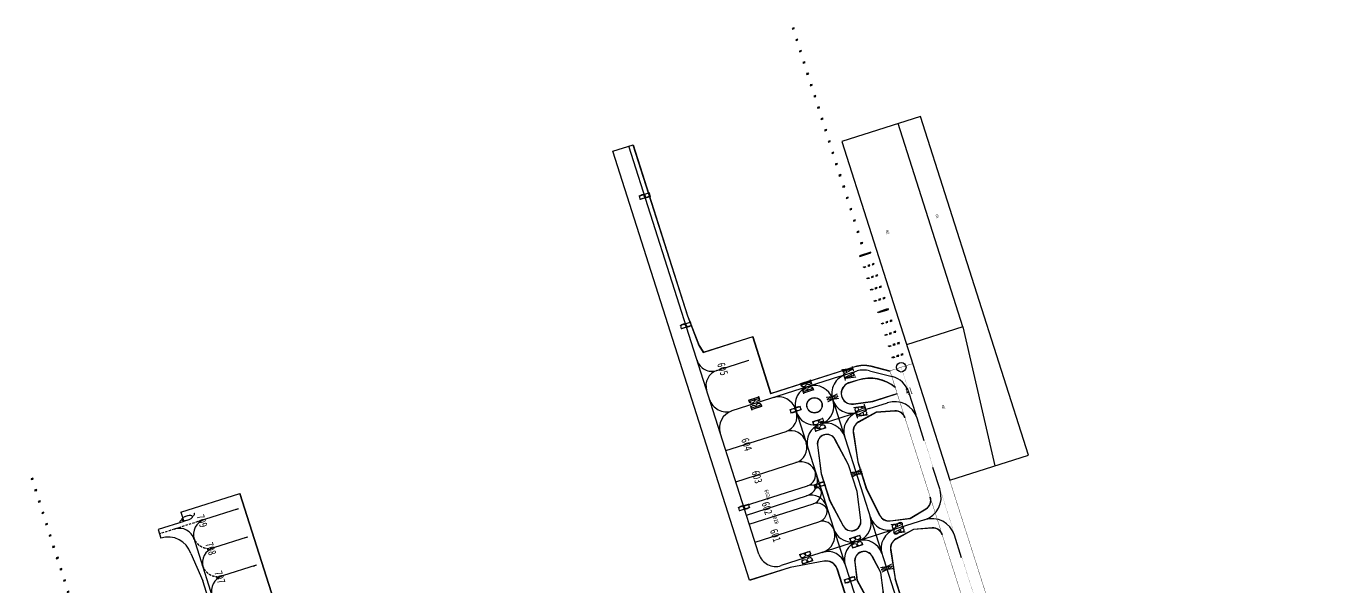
# Model space of a CAD drawing. Header units: millimetres. Extents: x -2014 to 2130, y -3279 to 3021.
# Drawn here: x -1742 to 1599, y 1605 to 3021 of the extents above; entities that cross this region are included whole.
import ezdxf
from ezdxf.enums import TextEntityAlignment as Align

# ---------------------------------------------------------------- set-up
doc = ezdxf.new("R2010")
doc.units = ezdxf.units.MM
for name, pattern in [('DASHED', [19.05, 12.7, -6.35]), ('DASHEDX2', [1.5, 1, -0.5]), ('HIDDEN', [0.375, 0.25, -0.125]), ('PHANTOM2', [1.25, 0.625, -0.125, 0.125, -0.125, 0.125, -0.125])]:
    doc.linetypes.add(name, pattern=pattern)
for name, color, linetype in [('MapLayer_ApproachLight', 7, 'Continuous'), ('MapLayer_ARP', 7, 'Continuous'), ('MapLayer_Axial_GSD_11', 14, 'Continuous'), ('MapLayer_ILSProtectedArea', 7, 'Continuous'), ('MapLayer_ParkingAxial_GSD_12', 80, 'Continuous'), ('MapLayer_Pushbackline', 6, 'DASHEDX2'), ('MapLayer_Runway_GSD_11', 50, 'Continuous'), ('MapLayer_RunwayAxial', 102, 'Continuous'), ('MapLayer_Stopbar_GSD_11', 1, 'DASHED'), ('MapLayer_Taxiway_GSD_11', 250, 'Continuous'), ('MapLayer_TaxiwayName_GSD_06', 170, 'Continuous'), ('MapLayer_TaxiwayNameWest', 170, 'Continuous')]:
    doc.layers.add(name, color=color, linetype=linetype)
doc.layers.add('MapLayer_ParkingName', color=7, linetype='Continuous', lineweight=0)
doc.styles.add('黑体', font='simhei.ttf', dxfattribs={"width": 0.8})

# ---------------------------------------------------------------- blocks, each defined once
blk = doc.blocks.new('导航-下滑台保护区')
at = {"layer": 'MapLayer_ILSProtectedArea', "color": 8, "ltscale": 25}
for q in [(6910, 10380), (7810, 10350), (7450, 10230)]:
    blk.add_line((7450, 10380), q, dxfattribs=at)
blk.add_lwpolyline([(7810, 10230), (7810, 10440), (6910, 10440), (6910, 10230)], close=True, dxfattribs=at)
at = {"layer": 'MapLayer_ILSProtectedArea', "color": 8, "ltscale": 25, "style": '黑体', "width": 0.8}
for s, p in [('C区', (7158.4, 10400.2)), ('B区', (7158.2, 10267.9)), ('A区', (7623.3, 10267.9))]:
    blk.add_text(s, height=6, dxfattribs=at).set_placement(p)
blk = doc.blocks.new('2、3类精密进近灯光系统')
at = {"layer": 'MapLayer_ApproachLight'}
for color, points in [(0, [(-899, -2.5), (-899, 2.5), (-901, 2.5), (-901, -2.5)]), (0, [(-869, -2.5), (-869, 2.5), (-871, 2.5), (-871, -2.5)]), (0, [(-839, -2.5), (-839, 2.5), (-841, 2.5), (-841, -2.5)]), (0, [(-809, -2.5), (-809, 2.5), (-811, 2.5), (-811, -2.5)]), (0, [(-779, -2.5), (-779, 2.5), (-781, 2.5), (-781, -2.5)]), (0, [(-749, -2.5), (-749, 2.5), (-751, 2.5), (-751, -2.5)]), (0, [(-719, -2.5), (-719, 2.5), (-721, 2.5), (-721, -2.5)]), (0, [(-689, -2.5), (-689, 2.5), (-691, 2.5), (-691, -2.5)]), (0, [(-659, -2.5), (-659, 2.5), (-661, 2.5), (-661, -2.5)]), (0, [(-629, -2.5), (-629, 2.5), (-631, 2.5), (-631, -2.5)]), (0, [(-599, -2.5), (-599, 2.5), (-601, 2.5), (-601, -2.5)]), (0, [(-569, -2.5), (-569, 2.5), (-571, 2.5), (-571, -2.5)]), (0, [(-539, -2.5), (-539, 2.5), (-541, 2.5), (-541, -2.5)]), (0, [(-509, -2.5), (-509, 2.5), (-511, 2.5), (-511, -2.5)]), (0, [(-479, -2.5), (-479, 2.5), (-481, 2.5), (-481, -2.5)]), (0, [(-449, -2.5), (-449, 2.5), (-451, 2.5), (-451, -2.5)]), (0, [(-419, -2.5), (-419, 2.5), (-421, 2.5), (-421, -2.5)]), (0, [(-389, -2.5), (-389, 2.5), (-391, 2.5), (-391, -2.5)]), (0, [(-359, -2.5), (-359, 2.5), (-361, 2.5), (-361, -2.5)]), (0, [(-329, -2.5), (-329, 2.5), (-331, 2.5), (-331, -2.5)]), (0, [(-299, -15), (-299, 15), (-301, 15), (-301, -15)]), (1, [(-269, 9), (-269, 14), (-271, 14), (-271, 9)]), (0, [(-269, -2.5), (-269, 2.5), (-271, 2.5), (-271, -2.5)]), (1, [(-239, 9), (-239, 14), (-241, 14), (-241, 9)]), (0, [(-239, -2.5), (-239, 2.5), (-241, 2.5), (-241, -2.5)]), (1, [(-209, 9), (-209, 14), (-211, 14), (-211, 9)]), (0, [(-209, -2.5), (-209, 2.5), (-211, 2.5), (-211, -2.5)]), (1, [(-179, 9), (-179, 14), (-181, 14), (-181, 9)]), (0, [(-179, -2.5), (-179, 2.5), (-181, 2.5), (-181, -2.5)]), (1, [(-149, 9), (-149, 14), (-151, 14), (-151, 9)]), (0, [(-149, -9), (-149, 9), (-151, 9), (-151, -9)]), (1, [(-119, 9), (-119, 14), (-121, 14), (-121, 9)]), (0, [(-119, -2.5), (-119, 2.5), (-121, 2.5), (-121, -2.5)]), (1, [(-89, 9), (-89, 14), (-91, 14), (-91, 9)]), (0, [(-89, -2.5), (-89, 2.5), (-91, 2.5), (-91, -2.5)]), (1, [(-59, 9), (-59, 14), (-61, 14), (-61, 9)]), (0, [(-59, -2.5), (-59, 2.5), (-61, 2.5), (-61, -2.5)]), (1, [(-29, 9), (-29, 14), (-31, 14), (-31, 9)]), (0, [(-29, -2.5), (-29, 2.5), (-31, 2.5), (-31, -2.5)]), (1, [(-269, -9), (-269, -14), (-271, -14), (-271, -9)]), (1, [(-239, -9), (-239, -14), (-241, -14), (-241, -9)]), (1, [(-209, -9), (-209, -14), (-211, -14), (-211, -9)]), (1, [(-179, -9), (-179, -14), (-181, -14), (-181, -9)]), (1, [(-149, -9), (-149, -14), (-151, -14), (-151, -9)]), (1, [(-119, -9), (-119, -14), (-121, -14), (-121, -9)]), (1, [(-89, -9), (-89, -14), (-91, -14), (-91, -9)]), (1, [(-59, -9), (-59, -14), (-61, -14), (-61, -9)]), (1, [(-29, -9), (-29, -14), (-31, -14), (-31, -9)])]:
    blk.add_hatch(color=color, dxfattribs=at).paths.add_polyline_path(points)
at = {"layer": 'MapLayer_ApproachLight', "color": 0}
for points in [[(-899, -2.5), (-899, 2.5), (-901, 2.5), (-901, -2.5)], [(-869, -2.5), (-869, 2.5), (-871, 2.5), (-871, -2.5)], [(-839, -2.5), (-839, 2.5), (-841, 2.5), (-841, -2.5)], [(-809, -2.5), (-809, 2.5), (-811, 2.5), (-811, -2.5)], [(-779, -2.5), (-779, 2.5), (-781, 2.5), (-781, -2.5)], [(-749, -2.5), (-749, 2.5), (-751, 2.5), (-751, -2.5)], [(-719, -2.5), (-719, 2.5), (-721, 2.5), (-721, -2.5)], [(-689, -2.5), (-689, 2.5), (-691, 2.5), (-691, -2.5)], [(-659, -2.5), (-659, 2.5), (-661, 2.5), (-661, -2.5)], [(-629, -2.5), (-629, 2.5), (-631, 2.5), (-631, -2.5)], [(-599, -2.5), (-599, 2.5), (-601, 2.5), (-601, -2.5)], [(-569, -2.5), (-569, 2.5), (-571, 2.5), (-571, -2.5)], [(-539, -2.5), (-539, 2.5), (-541, 2.5), (-541, -2.5)], [(-509, -2.5), (-509, 2.5), (-511, 2.5), (-511, -2.5)], [(-479, -2.5), (-479, 2.5), (-481, 2.5), (-481, -2.5)], [(-449, -2.5), (-449, 2.5), (-451, 2.5), (-451, -2.5)], [(-419, -2.5), (-419, 2.5), (-421, 2.5), (-421, -2.5)], [(-389, -2.5), (-389, 2.5), (-391, 2.5), (-391, -2.5)], [(-359, -2.5), (-359, 2.5), (-361, 2.5), (-361, -2.5)], [(-329, -2.5), (-329, 2.5), (-331, 2.5), (-331, -2.5)], [(-299, -15), (-299, 15), (-301, 15), (-301, -15)], [(-269, -2.5), (-269, 2.5), (-271, 2.5), (-271, -2.5)], [(-239, -2.5), (-239, 2.5), (-241, 2.5), (-241, -2.5)], [(-209, -2.5), (-209, 2.5), (-211, 2.5), (-211, -2.5)], [(-179, -2.5), (-179, 2.5), (-181, 2.5), (-181, -2.5)], [(-149, -9), (-149, 9), (-151, 9), (-151, -9)], [(-119, -2.5), (-119, 2.5), (-121, 2.5), (-121, -2.5)], [(-89, -2.5), (-89, 2.5), (-91, 2.5), (-91, -2.5)], [(-59, -2.5), (-59, 2.5), (-61, 2.5), (-61, -2.5)], [(-29, -2.5), (-29, 2.5), (-31, 2.5), (-31, -2.5)]]:
    blk.add_lwpolyline(points, close=True, dxfattribs=at)
at = {"layer": 'MapLayer_ApproachLight', "color": 1}
for points in [[(-269, 9), (-269, 14), (-271, 14), (-271, 9)], [(-239, 9), (-239, 14), (-241, 14), (-241, 9)], [(-209, 9), (-209, 14), (-211, 14), (-211, 9)], [(-179, 9), (-179, 14), (-181, 14), (-181, 9)], [(-149, 9), (-149, 14), (-151, 14), (-151, 9)], [(-119, 9), (-119, 14), (-121, 14), (-121, 9)], [(-89, 9), (-89, 14), (-91, 14), (-91, 9)], [(-59, 9), (-59, 14), (-61, 14), (-61, 9)], [(-29, 9), (-29, 14), (-31, 14), (-31, 9)], [(-269, -9), (-269, -14), (-271, -14), (-271, -9)], [(-239, -9), (-239, -14), (-241, -14), (-241, -9)], [(-209, -9), (-209, -14), (-211, -14), (-211, -9)], [(-179, -9), (-179, -14), (-181, -14), (-181, -9)], [(-149, -9), (-149, -14), (-151, -14), (-151, -9)], [(-119, -9), (-119, -14), (-121, -14), (-121, -9)], [(-89, -9), (-89, -14), (-91, -14), (-91, -9)], [(-59, -9), (-59, -14), (-61, -14), (-61, -9)], [(-29, -9), (-29, -14), (-31, -14), (-31, -9)]]:
    blk.add_lwpolyline(points, close=True, dxfattribs=at)

msp = doc.modelspace()

# ---------------------------------------------------------------- hatches: boundary and pattern name
at = {"layer": 'MapLayer_Runway_GSD_11'}
h = msp.add_hatch(color=256, dxfattribs=at)
h.paths.add_polyline_path([(486, 2103.8), (489.3, 2093.3), (493.5, 2094.7), (494.6, 2091.4), (492.5, 2088.7), (493, 2087.2), (496.3, 2091.3), (495, 2095.2), (491.7, 2105.6)])
h.paths.add_polyline_path([(491.1, 2102.3), (492.6, 2097.5), (489.9, 2096.7), (488.4, 2101.4)], flags=16)
msp.add_hatch(color=256, dxfattribs=at).paths.add_polyline_path([(501.3, 2089.9), (502.9, 2090.3), (503.3, 2091.1), (502.5, 2093.4), (502, 2093.2), (497.4, 2107.5), (495.9, 2107)])

# ---------------------------------------------------------------- linework, layer by layer
at = {"layer": 'MapLayer_ARP'}
msp.add_circle((475.1, 2158.1), 12.1, dxfattribs=at)
at = {"layer": 'MapLayer_Axial_GSD_11', "ltscale": 0.3}
for p, q in [((114.4, 1685), (-215.2, 2717.7)), ((395, 2149.2), (452, 2134.7)), ((318.5, 2134.4), (46, 2047.4)), ((301.3, 2077.7), (1381, -1305.4)), ((512.6, 2037.6), (494.4, 2094.8)), ((207.3, 2051.6), (1350.9, -1531.8)), ((270.5, 2014.1), (348.9, 2039.1)), ((393.6, 2053.4), (439.9, 2068.1)), ((533.5, 1972.1), (515.3, 2029.2)), ((573.4, 1847.3), (555.1, 1904.4)), ((534.4, 1771.9), (488.2, 1757.1)), ((443.4, 1742.8), (170.9, 1655.8)), ((628.1, 1675.8), (609.8, 1732.9))]:
    msp.add_line(p, q, dxfattribs=at)
at = {"layer": 'MapLayer_Axial_GSD_11'}
for p, q in [((318.5, 2134.4), (363.2, 2148.6)), ((393.6, 2053.4), (348.9, 2039.1)), ((488.2, 1757.1), (443.4, 1742.8))]:
    msp.add_line(p, q, dxfattribs=at)
at = {"layer": 'MapLayer_Axial_GSD_11', "ltscale": 0.25}
for p, q in [((-1205.2, 1799.8), (-1290.3, 1772.6)), ((-1114.5, 1090.3), (-1317.7, 1727.1)), ((-1182.4, 1728.3), (-1267.5, 1701.2)), ((-1159.6, 1656.9), (-1244.7, 1629.7))]:
    msp.add_line(p, q, dxfattribs=at)
at = {"layer": 'MapLayer_Axial_GSD_11', "ltscale": 0.3}
for centre, radius, start, end in [((349.3, 2091.7), 50, 106.8501, 197.7), ((380.2, 2091.1), 60, 75.6946, 106.4172), ((254.9, 2062.9), 48.8, 17.7, 197.7), ((437.2, 2076.5), 60, 17.7, 75.6946), ((32.3, 2090.3), 45, 197.7, 287.7), ((164.4, 2038), 45, 17.7, 107.7), ((255.6, 2060.5), 48.8, 197.7, 17.7), ((348.5, 2090.2), 48.8, 197.7, 287.7), ((59.6, 2004.5), 45, 107.7, 197.7), ((379.7, 1996.5), 50, 107.7, 197.7), ((458.1, 2011), 60, 17.7, 107.7), ((285.3, 1967.6), 48.8, 17.7, 197.7), ((516.2, 1829), 60, 287.7, 17.7), ((350.2, 1764.2), 48.8, 197.7, 17.7), ((443.9, 1795.5), 50, 197.7, 287.7), ((552.7, 1714.7), 60, 17.7, 107.7), ((262, 1732.2), 45, 287.7, 17.7), ((474.3, 1700.2), 50, 107.7, 197.7), ((379.8, 1671.4), 48.8, 17.7, 197.7), ((157.2, 1698.7), 45, 197.7, 287.7), ((289.4, 1646.4), 45, 17.7, 107.7)]:
    msp.add_arc(centre, radius, start, end, dxfattribs=at)
at = {"layer": 'MapLayer_Axial_GSD_11', "ltscale": 0.25}
for centre, start, end in [((-1278.1, 1734.5), 107.7, 197.7), ((-1354.3, 1710.2), 17.7, 107.7), ((-1255.3, 1663.1), 107.7, 197.7), ((-1232.5, 1591.6), 107.7, 197.7)]:
    msp.add_arc(centre, 40, start, end, dxfattribs=at)
at = {"layer": 'MapLayer_ParkingAxial_GSD_12', "ltscale": 0.5}
for p, q in [((8, 2149.7), (89, 2175.6)), ((30.7, 1947), (183.2, 1995.7)), ((56, 1867.9), (208.4, 1916.6)), ((82.9, 1783.6), (235.3, 1832.3)), ((104.8, 1715), (266.7, 1766.7))]:
    msp.add_line(p, q, dxfattribs=at)
at = {"layer": 'MapLayer_ParkingAxial_GSD_12', "ltscale": 0.3}
for p, q in [((75.6, 1806.5), (237.5, 1858.2)), ((90.2, 1760.8), (252.1, 1812.5))]:
    msp.add_line(p, q, dxfattribs=at)
at = {"layer": 'MapLayer_ParkingAxial_GSD_12', "ltscale": 0.5}
for centre, radius, start, end in [((-4.1, 2187.8), 40, 197.7, 287.7), ((20.2, 2111.6), 40, 107.7, 197.7), ((171, 2033.8), 40, 287.7, 17.7), ((195.3, 1957.6), 40, 17.7, 107.7), ((196.2, 1954.7), 40, 287.7, 17.7), ((220.6, 1878.5), 40, 17.7, 107.7), ((223.2, 1870.4), 40, 287.7, 17.7), ((247.5, 1794.2), 40, 17.7, 107.7), ((257.6, 1795.3), 30, 287.7, 17.7), ((275.9, 1738.2), 30, 17.7, 107.7)]:
    msp.add_arc(centre, radius, start, end, dxfattribs=at)
at = {"layer": 'MapLayer_ParkingAxial_GSD_12', "ltscale": 0.3}
for centre, start, end in [((228.4, 1886.8), 287.7, 17.7), ((246.7, 1829.6), 17.7, 107.7), ((243, 1841), 287.7, 17.7), ((261.3, 1783.9), 17.7, 107.7)]:
    msp.add_arc(centre, 30, start, end, dxfattribs=at)
at = {"layer": 'MapLayer_Pushbackline', "ltscale": 6}
for p, q in [((-1290.3, 1772.6), (-1404.1, 1736.3)), ((-1366.9, 1749.7), (-1366, 1746.9)), ((-1319.2, 1726.7), (-1316.3, 1727.6)), ((-1296.4, 1655.2), (-1293.5, 1656.1))]:
    msp.add_line(p, q, dxfattribs=at)
for centre in [(-1279.6, 1739.3), (-1256.8, 1667.8)]:
    msp.add_arc(centre, 40, 197.7, 287.7, dxfattribs=at)
at = {"layer": 'MapLayer_Runway_GSD_11'}
msp.add_line((489.3, 2093.4), (493.5, 2094.7), dxfattribs=at)
for points, const_width in [([(503.7, 2167.2), (446.5, 2149)], 1), ([(446.5, 2149), (1541, -1280.6)], 0.9), ([(503.7, 2167.2), (1598.2, -1262.4)], 0.9)]:
    msp.add_lwpolyline(points, dxfattribs=dict(at, const_width=const_width))
at = {"layer": 'MapLayer_RunwayAxial', "const_width": 0.346}
msp.add_lwpolyline([(475.1, 2158.1), (1569.6, -1271.5)], dxfattribs=at)
at = {"layer": 'MapLayer_Stopbar_GSD_11', "linetype": 'Continuous', "extrusion": (0.100022, 0.031921, 0.994473)}
for p, q in [((-1211.7, 1798.8), (-1211.1, 1796.8)), ((-1210.3, 1799.2), (-1209.7, 1797.3)), ((-1205.5, 1800.7), (-1204.9, 1798.8)), ((-1188.9, 1727.3), (-1188.3, 1725.4)), ((-1187.5, 1727.8), (-1186.9, 1725.9)), ((-1182.7, 1729.3), (-1182.1, 1727.4)), ((-1166.1, 1655.9), (-1165.5, 1653.9)), ((-1164.7, 1656.3), (-1164.1, 1654.4)), ((-1159.9, 1657.8), (-1159.3, 1655.9))]:
    msp.add_line(p, q, dxfattribs=at)
at = {"layer": 'MapLayer_Stopbar_GSD_11', "const_width": 0.3}
for points in [[(75.9, 2170.3), (75.3, 2172.2)], [(82.6, 2172.4), (82, 2174.3)], [(84.5, 2173.1), (83.9, 2175)], [(87.3, 2174), (86.7, 2175.9)], [(88.7, 2176.5), (89.3, 2174.6)], [(24.9, 2156.1), (25.5, 2154.2)], [(26.9, 2156.8), (27.5, 2154.9)], [(29.8, 2157.7), (30.4, 2155.8)], [(31.7, 2158.3), (32.3, 2156.4)], [(38.3, 2160.4), (38.9, 2158.5)], [(136.7, 1979.8), (136.1, 1981.7)], [(143.4, 1981.9), (142.8, 1983.8)], [(145.3, 1982.5), (144.7, 1984.4)], [(148.1, 1983.4), (147.5, 1985.3)], [(168.6, 1902.8), (168, 1904.7)], [(170.5, 1903.4), (169.9, 1905.4)], [(173.4, 1904.4), (172.8, 1906.3)], [(161.9, 1900.7), (161.3, 1902.6)], [(173.3, 1836.6), (172.7, 1838.5)], [(176.1, 1837.5), (175.5, 1839.4)], [(178, 1838.1), (177.4, 1840)], [(188.8, 1816.4), (188.2, 1818.3)], [(195.5, 1818.5), (194.9, 1820.4)], [(197.4, 1819.1), (196.8, 1821)], [(200.3, 1820), (199.7, 1822)], [(187.9, 1790.9), (187.2, 1792.8)], [(190.7, 1791.8), (190.1, 1793.7)], [(192.6, 1792.4), (192, 1794.3)], [(202.4, 1745.2), (201.8, 1747.1)], [(205.3, 1746.1), (204.7, 1748)], [(207.2, 1746.7), (206.6, 1748.6)]]:
    msp.add_lwpolyline(points, dxfattribs=at)
at = {"layer": 'MapLayer_Taxiway_GSD_11'}
for p, q in [((-255.7, 2704.8), (-204.3, 2721.2)), ((90.9, 1618.8), (-255.7, 2704.8)), ((-1350.3, 1791.3), (-1201.2, 1838.8)), ((-1022.7, 1279.6), (-1201.2, 1838.8)), ((-1201.2, 1838.8), (-1022.7, 1279.6)), ((-1350.3, 1791.3), (-1342.8, 1767.9)), ((-1342.8, 1767.9), (-1407.6, 1747.3)), ((-1407.6, 1747.3), (-1400.6, 1725.3)), ((-1325.2, 1686.4), (-1294.8, 1617.4)), ((-1185, 1273.5), (-1294.8, 1617.4))]:
    msp.add_line(p, q, dxfattribs=at)
for points in [[(-204.7, 2721.1), (-66.5, 2288.1), (-37.4, 2213.3), (-26.4, 2195.4), (44, 2217.9)], [(-204.3, 2721.2), (-66.1, 2288.2), (-37, 2213.5), (-26.1, 2196), (100.1, 2236.3)], [(501.3, 1492.1), (459.8, 1622.1)]]:
    msp.add_lwpolyline(points, dxfattribs=at)
for points in [[(98.2, 2235.7), (144.2, 2091.4), (358.3, 2159.7, -0.140565), (398, 2160.8), (446.4, 2148.5)], [(98.7, 2235.8), (144.6, 2092), (358.2, 2160.1, -0.140565), (398.1, 2161.3), (446.5, 2149)], [(460.5, 2106.9, 0.257402), (365.3, 2125.7), (341.9, 2118.2, 0.917937), (354.1, 2064.8), (403, 2071.6), (465.4, 2091.5)], [(460.1, 2106.6, 0.257017), (365.4, 2125.2), (342.1, 2117.8, 0.917937), (354, 2065.3), (402.8, 2072.1), (464.8, 2091.8)], [(485, 2030.1, 0.348588), (458.7, 2047.7), (411.8, 2044), (367.1, 2019.8, 0.316219), (353.5, 1992.5), (364.8, 1918.3), (386.4, 1850.5), (420.2, 1783.5, 0.316219), (447.1, 1769.1), (497.6, 1775.3), (537.9, 1799.4, 0.348588), (549.2, 1829)], [(484.5, 2029.9, 0.348588), (458.7, 2047.2), (412, 2043.5), (367.4, 2019.3, 0.316219), (354, 1992.6), (365.3, 1918.4), (386.9, 1850.7), (420.7, 1783.7, 0.316219), (447, 1769.6), (497.4, 1775.8), (537.7, 1799.8, 0.348588), (548.7, 1828.9)], [(579.6, 1733.8, 0.34859), (553.2, 1751.4), (506.4, 1747.7), (461.7, 1723.5, 0.316219), (448.1, 1696.2), (459.4, 1622), (500.9, 1491.9, 0.118358), (583.2, 1355.9), (725, 1212.6, 0.788336), (742.5, 1223.2)], [(579.1, 1733.6, 0.34859), (553.3, 1750.9), (506.5, 1747.2), (461.9, 1723, 0.316219), (448.6, 1696.3), (459.8, 1622.1)], [(-10.1, 1418.1), (6.4, 1416), (130.9, 1455.7), (171.5, 1328.5), (224.8, 1345.5), (183.5, 1475.1), (243.5, 1494.3), (322.4, 1530.7, 0.378392), (338.7, 1567.7), (313.4, 1646.7, 0.378392), (278.8, 1667.5), (193.3, 1651.5), (90.9, 1618.8)], [(131.2, 1456.3), (171.8, 1329.1), (224.2, 1345.9), (182.8, 1475.4), (243.3, 1494.7), (322.2, 1531.2, 0.378392), (338.2, 1567.5), (312.9, 1646.6, 0.378392), (278.8, 1667), (193.5, 1651), (91, 1618.3)]]:
    msp.add_lwpolyline(points, format="xyb", dxfattribs=at)
for points in [[(372.9, 1770.9), (363.6, 1843.2), (341.9, 1911), (307.6, 1975.4, 0.833524), (262.6, 1961), (271.9, 1888.6), (293.5, 1820.9), (327.9, 1756.5, 0.833524)], [(372.4, 1770.8), (363.1, 1843.1), (341.5, 1910.8), (307.2, 1975.1, 0.833524), (263.1, 1961.1), (272.4, 1888.7), (294, 1821.1), (328.3, 1756.7, 0.833524)], [(357.2, 1664.7), (363, 1619), (384.7, 1578.4, 0.833524), (429.7, 1592.7), (423.8, 1638.4), (402.2, 1679.1, 0.833524)], [(357.7, 1664.8), (363.5, 1619.2), (385.2, 1578.6, 0.833524), (429.2, 1592.7), (423.4, 1638.3), (401.7, 1678.8, 0.833524)]]:
    msp.add_lwpolyline(points, format="xyb", close=True, dxfattribs=at)
for radius in [19.5, 19]:
    msp.add_circle((255.3, 2061.7), radius, dxfattribs=at)
msp.add_arc((-1382.4, 1668.2), 60, 17.7, 107.7, dxfattribs=at)

# ---------------------------------------------------------------- block references
at = {"layer": 'MapLayer_ApproachLight', "linetype": 'PHANTOM2', "rotation": 287.7000000019839}
for p in [(475.1, 2158.1), (-1453.5, 1017.8)]:
    msp.add_blockref('2、3类精密进近灯光系统', p, dxfattribs=at)
at = {"layer": 'MapLayer_ILSProtectedArea', "rotation": 287.7000000019839}
msp.add_blockref('导航-下滑台保护区', (-11522.3, 6201.9), dxfattribs=at)

# ---------------------------------------------------------------- texts
at = {"layer": 'MapLayer_ParkingName', "color": 3, "style": '黑体', "width": 0.8}
for s, height, p in [('605', 20, (8.3, 2166.3)), ('604', 20, (69.3, 1975.2)), ('603', 20, (95.6, 1892.9)), ('602A', 10, (127.9, 1846.7)), ('602', 20, (120.8, 1813.8)), ('709', 20, (-1310.9, 1781.5)), ('602B', 10, (147.7, 1784.5)), ('601', 20, (142.2, 1744.9)), ('708', 20, (-1288.5, 1711.2)), ('707', 20, (-1265.5, 1639.1))]:
    msp.add_text(s, height=height, rotation=287.7, dxfattribs=at).set_placement(p)
at = {"layer": 'MapLayer_TaxiwayName_GSD_06', "color": 7, "linetype": 'HIDDEN', "style": '黑体', "width": 0.8}
for s, p in [('P', (-174.9, 2591.4)), ('P', (-70.4, 2263.9)), ('A1', (342.2, 2142.5)), ('B1', (236.4, 2108.7)), ('B1', (105.2, 2066.9)), ('A', (301, 2080.5)), ('B', (207.4, 2050.6)), ('A2', (372.8, 2046.7)), ('B2', (267.2, 2012.3)), ('A', (361.8, 1889.9)), ('B', (268.2, 1860)), ('P', (76.7, 1803)), ('Q', (-1334.4, 1776.2)), ('A3', (467.3, 1750.4)), ('B3', (361.1, 1716.6)), ('B3', (234.4, 1676.1)), ('A', (438.5, 1649.6)), ('B', (344.9, 1619.8))]:
    msp.add_text(s, height=30, rotation=287.7, dxfattribs=at).set_placement(p, align=Align.MIDDLE_CENTER)
at = {"layer": 'MapLayer_TaxiwayNameWest', "color": 5, "linetype": 'HIDDEN', "style": '黑体', "width": 0.8}
for s, p in [('P', (-174.9, 2591.4)), ('P', (-70.4, 2263.9)), ('A1', (342.2, 2142.5)), ('B1', (236.4, 2108.7)), ('B1', (105.2, 2066.9)), ('A', (301, 2080.5)), ('B', (207.4, 2050.6)), ('A2', (372.8, 2046.7)), ('B2', (267.2, 2012.3)), ('A', (361.8, 1889.9)), ('B', (268.2, 1860)), ('P', (76.7, 1803)), ('Q', (-1334.4, 1776.2)), ('Q', (-1334.4, 1776.2)), ('A3', (467.3, 1750.4)), ('B3', (361.1, 1716.6)), ('B3', (234.4, 1676.1)), ('A', (438.5, 1649.6)), ('B', (344.9, 1619.8))]:
    msp.add_text(s, height=30, rotation=107.7, dxfattribs=at).set_placement(p, align=Align.MIDDLE_CENTER)

doc.saveas('drawing.dxf')
